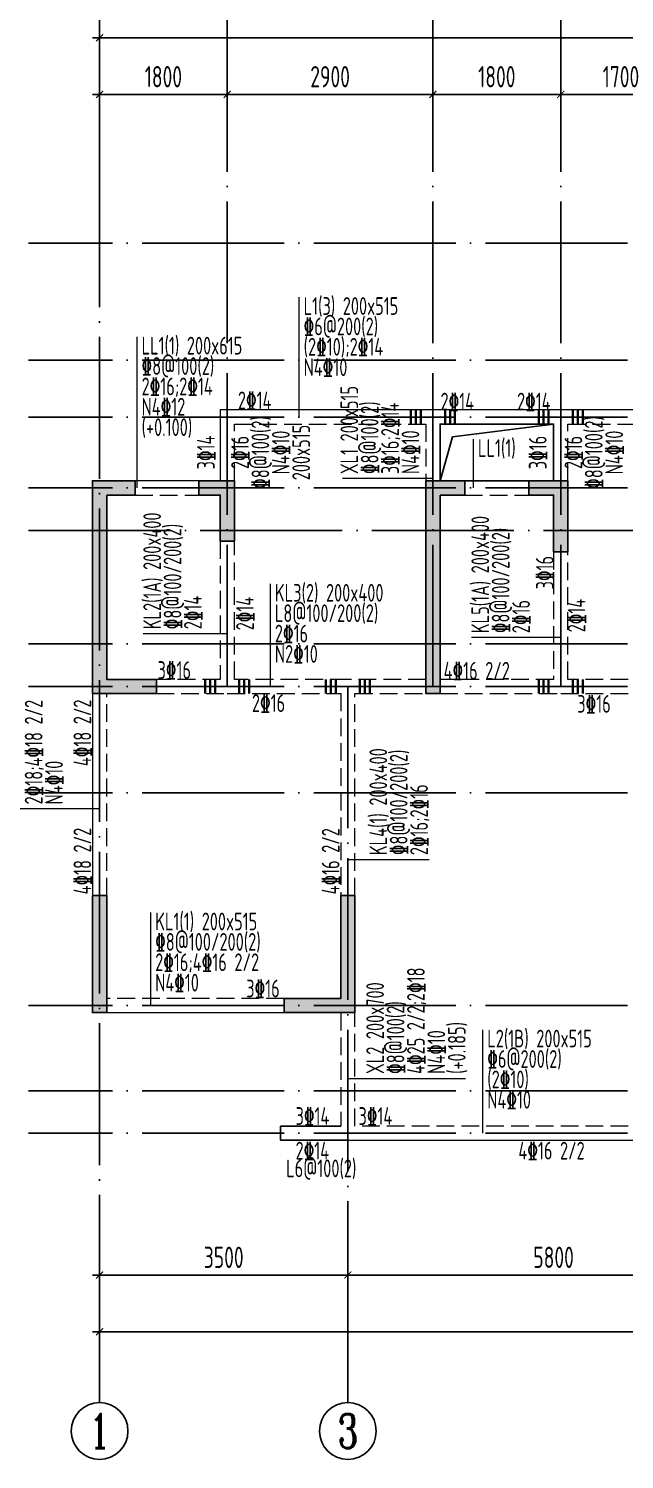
# Model space of a CAD drawing. Extents: x -668857 to 154266, y -275694 to 291306.
# Drawn here: x -110599 to -102201, y -13930 to 6248 of the extents above; entities that cross this region are included whole.
import ezdxf
from ezdxf.enums import TextEntityAlignment as Align

# ---------------------------------------------------------------- set-up
doc = ezdxf.new("R2010")
doc.units = 0
doc.header["$LTSCALE"] = 1000
doc.linetypes.add('DASH', pattern=[0.35, 0.25, -0.1])
doc.linetypes.add('DOTE', pattern=[2.42, 2, -0.2, 0.02, -0.2])
doc.layers.get('0').update_dxf_attribs({"linetype": 'CONTINUOUS'})
doc.layers.get('DEFPOINTS').update_dxf_attribs({"linetype": 'CONTINUOUS'})
for name, color, linetype in [('A-AXIS', 1, 'CONTINUOUS'), ('A-DOTE', 10, 'DOTE'), ('AXIS_NUM', 7, 'CONTINUOUS'), ('BEAM_CON', 4, 'CONTINUOUS'), ('S-D洞口', 4, 'CONTINUOUS'), ('S-L主梁线', 4, 'DASH'), ('S-L梁编号', 6, 'CONTINUOUS'), ('S-L梁配筋', 7, 'CONTINUOUS'), ('S-Q墙填充', 252, 'CONTINUOUS'), ('S-Q墙实线', 6, 'CONTINUOUS'), ('S-Y一般标注', 3, 'CONTINUOUS')]:
    doc.layers.add(name, color=color, linetype=linetype)
doc.layers.add('梁附加箍筋', color=1, linetype='CONTINUOUS', lineweight=35)
doc.styles.add('TSSD_Axis', font='complex.shx', dxfattribs={"width": 0.7, "bigfont": 'hztxt.shx'})
doc.styles.add('TSSD_DIMENSION', font='Tssdeng.shx', dxfattribs={"width": 0.7, "bigfont": 'tssdchn.shx'})
doc.styles.add('TSSD_REIN', font='tssdeng.shx', dxfattribs={"width": 0.7, "height": 300, "bigfont": 'tssdchn.shx'})
doc.dimstyles.new('TSSD_100_100', dxfattribs={"dimtxt": 300, "dimasz": 100, "dimexe": 100, "dimexo": 250, "dimgap": 100, "dimtad": 1, "dimdec": 0, "dimzin": 0, "dimdsep": 46, "dimtxsty": 'TSSD_DIMENSION', "dimblk": 'ARCHTICK', "dimcen": 0, "dimdle": 100, "dimclrt": 7, "dimadec": 0, "dimazin": 0, "dimtfac": 1, "dimtdec": 0, "dimtix": 1, "dimtmove": 2, "dimatfit": 3, "dimldrblk": 'ARCHTICK', "dimfxl": 0, "dimtolj": 1, "dimtzin": 0, "dimarcsym": 0})

# ---------------------------------------------------------------- blocks, each defined once
blk = doc.blocks.new('_ArchTick')
at = {"color": 0, "linetype": 'ByBlock', "const_width": 0.15}
blk.add_lwpolyline([(-0.5, -0.5), (0.5, 0.5)], dxfattribs=at)
blk = doc.blocks.new('*D151')
at = {"layer": 'DEFPOINTS', "color": 0}
for p in [(6400, 19250), (4600, 18250), (6400, 18250)]:
    blk.add_point(p, dxfattribs=at)
at = {"layer": 'S-Y一般标注', "color": 0, "lineweight": -2}
for p, q in [((4500, 19250), (6500, 19250)), ((4600, 18500), (4600, 19350)), ((6400, 18500), (6400, 19350))]:
    blk.add_line(p, q, dxfattribs=at)
at = {"layer": 'S-Y一般标注', "color": 0, "lineweight": -2, "xscale": 100, "yscale": 100, "zscale": 100, "rotation": 180}
blk.add_blockref('_ArchTick', (4600, 19250), dxfattribs=at)
at = {"layer": 'S-Y一般标注', "color": 0, "lineweight": -2, "xscale": 100, "yscale": 100, "zscale": 100}
blk.add_blockref('_ArchTick', (6400, 19250), dxfattribs=at)
at = {"layer": 'S-Y一般标注', "color": 7, "insert": (5500, 19500), "char_height": 300, "attachment_point": 5, "style": 'TSSD_DIMENSION'}
blk.add_mtext('\\A1;1800', dxfattribs=at)
blk = doc.blocks.new('*D152')
at = {"layer": 'DEFPOINTS', "color": 0}
for p in [(9300, 19250), (6400, 18250), (9300, 18250)]:
    blk.add_point(p, dxfattribs=at)
at = {"layer": 'S-Y一般标注', "color": 0, "lineweight": -2}
for p, q in [((6300, 19250), (9400, 19250)), ((6400, 18500), (6400, 19350)), ((9300, 18500), (9300, 19350))]:
    blk.add_line(p, q, dxfattribs=at)
at = {"layer": 'S-Y一般标注', "color": 0, "lineweight": -2, "xscale": 100, "yscale": 100, "zscale": 100, "rotation": 180}
blk.add_blockref('_ArchTick', (6400, 19250), dxfattribs=at)
at = {"layer": 'S-Y一般标注', "color": 0, "lineweight": -2, "xscale": 100, "yscale": 100, "zscale": 100}
blk.add_blockref('_ArchTick', (9300, 19250), dxfattribs=at)
at = {"layer": 'S-Y一般标注', "color": 7, "insert": (7850, 19500), "char_height": 300, "attachment_point": 5, "style": 'TSSD_DIMENSION'}
blk.add_mtext('\\A1;2900', dxfattribs=at)
blk = doc.blocks.new('*D153')
at = {"layer": 'DEFPOINTS', "color": 0}
for p in [(11100, 19250), (9300, 18250), (11100, 18250)]:
    blk.add_point(p, dxfattribs=at)
at = {"layer": 'S-Y一般标注', "color": 0, "lineweight": -2}
for p, q in [((9200, 19250), (11200, 19250)), ((9300, 18500), (9300, 19350)), ((11100, 18500), (11100, 19350))]:
    blk.add_line(p, q, dxfattribs=at)
at = {"layer": 'S-Y一般标注', "color": 0, "lineweight": -2, "xscale": 100, "yscale": 100, "zscale": 100, "rotation": 180}
blk.add_blockref('_ArchTick', (9300, 19250), dxfattribs=at)
at = {"layer": 'S-Y一般标注', "color": 0, "lineweight": -2, "xscale": 100, "yscale": 100, "zscale": 100}
blk.add_blockref('_ArchTick', (11100, 19250), dxfattribs=at)
at = {"layer": 'S-Y一般标注', "color": 7, "insert": (10200, 19500), "char_height": 300, "attachment_point": 5, "style": 'TSSD_DIMENSION'}
blk.add_mtext('\\A1;1800', dxfattribs=at)
blk = doc.blocks.new('*D154')
at = {"layer": 'DEFPOINTS', "color": 0}
for p in [(12800, 19250), (11100, 18250), (12800, 18250)]:
    blk.add_point(p, dxfattribs=at)
at = {"layer": 'S-Y一般标注', "color": 0, "lineweight": -2}
for p, q in [((11000, 19250), (12900, 19250)), ((11100, 18500), (11100, 19350)), ((12800, 18500), (12800, 19350))]:
    blk.add_line(p, q, dxfattribs=at)
at = {"layer": 'S-Y一般标注', "color": 0, "lineweight": -2, "xscale": 100, "yscale": 100, "zscale": 100, "rotation": 180}
blk.add_blockref('_ArchTick', (11100, 19250), dxfattribs=at)
at = {"layer": 'S-Y一般标注', "color": 0, "lineweight": -2, "xscale": 100, "yscale": 100, "zscale": 100}
blk.add_blockref('_ArchTick', (12800, 19250), dxfattribs=at)
at = {"layer": 'S-Y一般标注', "color": 7, "insert": (11950, 19500), "char_height": 300, "attachment_point": 5, "style": 'TSSD_DIMENSION'}
blk.add_mtext('\\A1;1700', dxfattribs=at)
blk = doc.blocks.new('*D173')
at = {"layer": 'DEFPOINTS', "color": 0}
for p in [(54600, 20050), (4600, 18250), (54600, 18250)]:
    blk.add_point(p, dxfattribs=at)
at = {"layer": 'S-Y一般标注', "color": 0, "lineweight": -2}
for p, q in [((4500, 20050), (54700, 20050)), ((4600, 18500), (4600, 20150)), ((54600, 18500), (54600, 20150))]:
    blk.add_line(p, q, dxfattribs=at)
at = {"layer": 'S-Y一般标注', "color": 0, "lineweight": -2, "xscale": 100, "yscale": 100, "zscale": 100, "rotation": 180}
blk.add_blockref('_ArchTick', (4600, 20050), dxfattribs=at)
at = {"layer": 'S-Y一般标注', "color": 0, "lineweight": -2, "xscale": 100, "yscale": 100, "zscale": 100}
blk.add_blockref('_ArchTick', (54600, 20050), dxfattribs=at)
at = {"layer": 'S-Y一般标注', "color": 7, "insert": (29600, 20300), "char_height": 300, "attachment_point": 5, "style": 'TSSD_DIMENSION'}
blk.add_mtext('\\A1;50000', dxfattribs=at)
blk = doc.blocks.new('ts_axno')
at = {"color": 0, "linetype": 'ByBlock', "lineweight": -2}
blk.add_circle((0, 0), 0.5, dxfattribs=at)
at = {"color": 0, "linetype": 'ByBlock', "lineweight": -2, "style": 'TSSD_Axis', "width": 0.7}
blk.add_attdef('A', text='', height=0.6, dxfattribs=at).set_placement((0, 0), align=Align.MIDDLE_CENTER)
blk = doc.blocks.new('*D188')
at = {"layer": 'DEFPOINTS', "color": 0}
for p in [(8100, 3600), (13900, 3600), (13900, 2600)]:
    blk.add_point(p, dxfattribs=at)
at = {"layer": 'S-Y一般标注', "color": 0, "lineweight": -2}
for p, q in [((8100, 3350), (8100, 2500)), ((13900, 3350), (13900, 2500)), ((8000, 2600), (14000, 2600))]:
    blk.add_line(p, q, dxfattribs=at)
at = {"layer": 'S-Y一般标注', "color": 0, "lineweight": -2, "xscale": 100, "yscale": 100, "zscale": 100, "rotation": 180}
blk.add_blockref('_ArchTick', (8100, 2600), dxfattribs=at)
at = {"layer": 'S-Y一般标注', "color": 0, "lineweight": -2, "xscale": 100, "yscale": 100, "zscale": 100}
blk.add_blockref('_ArchTick', (13900, 2600), dxfattribs=at)
at = {"layer": 'S-Y一般标注', "color": 7, "insert": (11000, 2850), "char_height": 300, "attachment_point": 5, "style": 'TSSD_DIMENSION'}
blk.add_mtext('\\A1;5800', dxfattribs=at)
blk = doc.blocks.new('*D196')
at = {"layer": 'DEFPOINTS', "color": 0}
for p in [(4600, 3600), (54600, 3600), (54600, 1800)]:
    blk.add_point(p, dxfattribs=at)
at = {"layer": 'S-Y一般标注', "color": 0, "lineweight": -2}
for p, q in [((4600, 3350), (4600, 1700)), ((54600, 3350), (54600, 1700)), ((4500, 1800), (54700, 1800))]:
    blk.add_line(p, q, dxfattribs=at)
at = {"layer": 'S-Y一般标注', "color": 0, "lineweight": -2, "xscale": 100, "yscale": 100, "zscale": 100, "rotation": 180}
blk.add_blockref('_ArchTick', (4600, 1800), dxfattribs=at)
at = {"layer": 'S-Y一般标注', "color": 0, "lineweight": -2, "xscale": 100, "yscale": 100, "zscale": 100}
blk.add_blockref('_ArchTick', (54600, 1800), dxfattribs=at)
at = {"layer": 'S-Y一般标注', "color": 7, "insert": (29600, 2050), "char_height": 300, "attachment_point": 5, "style": 'TSSD_DIMENSION'}
blk.add_mtext('\\A1;50000', dxfattribs=at)
blk = doc.blocks.new('*D198')
at = {"layer": 'DEFPOINTS', "color": 0}
for p in [(4600, 3600), (8100, 3600), (8100, 2600)]:
    blk.add_point(p, dxfattribs=at)
at = {"layer": 'S-Y一般标注', "color": 0, "lineweight": -2}
for p, q in [((4600, 3350), (4600, 2500)), ((8100, 3350), (8100, 2500)), ((4500, 2600), (8200, 2600))]:
    blk.add_line(p, q, dxfattribs=at)
at = {"layer": 'S-Y一般标注', "color": 0, "lineweight": -2, "xscale": 100, "yscale": 100, "zscale": 100, "rotation": 180}
blk.add_blockref('_ArchTick', (4600, 2600), dxfattribs=at)
at = {"layer": 'S-Y一般标注', "color": 0, "lineweight": -2, "xscale": 100, "yscale": 100, "zscale": 100}
blk.add_blockref('_ArchTick', (8100, 2600), dxfattribs=at)
at = {"layer": 'S-Y一般标注', "color": 7, "insert": (6350, 2850), "char_height": 300, "attachment_point": 5, "style": 'TSSD_DIMENSION'}
blk.add_mtext('\\A1;3500', dxfattribs=at)
blk = doc.blocks.new('20210807.15312446')
at = {"layer": 'S-Q墙填充'}
h = blk.add_hatch(color=252, dxfattribs=at)
h.dxf.hatch_style = 1
h.paths.add_polyline_path([(61116, 65940), (61516, 65940), (61516, 66140), (60916, 66140), (60916, 63140), (61816, 63140), (61816, 63340), (61116, 63340)])
h = blk.add_hatch(color=252, dxfattribs=at)
h.dxf.hatch_style = 1
h.paths.add_polyline_path([(62916, 66140), (62416, 66140), (62416, 65940), (62716, 65940), (62716, 65290), (62916, 65290)])
h = blk.add_hatch(color=252, dxfattribs=at)
h.dxf.hatch_style = 1
h.paths.add_polyline_path([(65816, 65940), (66166, 65940), (66166, 66140), (65616, 66140), (65616, 63140), (65816, 63140)])
h = blk.add_hatch(color=252, dxfattribs=at)
h.dxf.hatch_style = 1
h.paths.add_polyline_path([(67616, 66140), (67066, 66140), (67066, 65940), (67416, 65940), (67416, 65140), (67616, 65140)])
h = blk.add_hatch(color=252, dxfattribs=at)
h.dxf.hatch_style = 1
h.paths.add_polyline_path([(61116, 58640), (61116, 60290), (60916, 60290), (60916, 58640)])
h = blk.add_hatch(color=252, dxfattribs=at)
h.dxf.hatch_style = 1
h.paths.add_polyline_path([(64616, 60290), (64416, 60290), (64416, 58840), (63716, 58840), (63616, 58840), (63616, 58640), (63716, 58640), (64616, 58640)])
at = {"layer": 'BEAM_CON'}
for p, q in [((63566, 57040), (63566, 56840)), ((64416, 57040), (63566, 57040)), ((64516, 56840), (63566, 56840))]:
    blk.add_line(p, q, dxfattribs=at)
at = {"layer": 'S-D洞口', "color": 5}
blk.add_lwpolyline([(65816, 66140), (67416, 66140), (67416, 66940), (65816, 66940), (65816, 66140), (65993, 66762), (67416, 66940)], dxfattribs=at)
at = {"layer": 'S-L主梁线', "linetype": 'ByBlock', "lineweight": 18}
for p, q in [((62716, 67140), (62716, 66140)), ((65716, 67140), (62716, 67140)), ((67516, 67140), (65716, 67140)), ((69116, 67140), (67516, 67140)), ((65816, 66940), (67416, 66940)), ((65816, 66140), (65816, 66940)), ((67416, 66940), (67416, 66140)), ((62416, 66140), (61516, 66140)), ((67066, 66140), (66166, 66140)), ((60916, 63140), (60916, 60290)), ((61116, 58640), (63616, 58640)), ((64416, 56840), (70416, 56840))]:
    blk.add_line(p, q, dxfattribs=at)
at = {"layer": 'S-L主梁线', "linetype": 'DASH', "lineweight": 18}
for p, q in [((62916, 66940), (65616, 66940)), ((62916, 66140), (62916, 66940)), ((65616, 66940), (65616, 66140)), ((67616, 66940), (69116, 66940)), ((67616, 66140), (67616, 66940)), ((61516, 65940), (62416, 65940)), ((66166, 65940), (67066, 65940)), ((62716, 65290), (62716, 63340)), ((62916, 63340), (62916, 65290)), ((67416, 65140), (67416, 63340)), ((67616, 63340), (67616, 65140)), ((62716, 63340), (61816, 63340)), ((64516, 63340), (62916, 63340)), ((65616, 63340), (64516, 63340)), ((67416, 63340), (65816, 63340)), ((70216, 63340), (67616, 63340)), ((61116, 60290), (61116, 63140)), ((61816, 63140), (62816, 63140)), ((62816, 63140), (64416, 63140)), ((64416, 63140), (64416, 60290)), ((64616, 63140), (65616, 63140)), ((64616, 60290), (64616, 63140)), ((65816, 63140), (67516, 63140)), ((67516, 63140), (70216, 63140)), ((63616, 58840), (61116, 58840)), ((64416, 58640), (64416, 57040)), ((64616, 57040), (64616, 58640)), ((70216, 57040), (64616, 57040))]:
    blk.add_line(p, q, dxfattribs=at)
at = {"layer": 'S-Q墙实线'}
for points in [[(61116, 65940), (61516, 65940), (61516, 66140), (60916, 66140), (60916, 63140), (61816, 63140), (61816, 63340), (61116, 63340)], [(62916, 66140), (62416, 66140), (62416, 65940), (62716, 65940), (62716, 65290), (62916, 65290)], [(65816, 65940), (66166, 65940), (66166, 66140), (65616, 66140), (65616, 63140), (65816, 63140)], [(67616, 66140), (67066, 66140), (67066, 65940), (67416, 65940), (67416, 65140), (67616, 65140)], [(61116, 58640), (61116, 60290), (60916, 60290), (60916, 58640)]]:
    blk.add_lwpolyline(points, close=True, dxfattribs=at)
blk.add_lwpolyline([(63716, 58840), (63616, 58840), (63616, 58640), (63716, 58640), (64616, 58640), (64616, 60290), (64416, 60290), (64416, 58840), (63716, 58840)], dxfattribs=at)
blk = doc.blocks.new('20210726.16395156')
at = {"layer": 'A-AXIS'}
for p, q in [((4600, 18249.9), (4600, 21049.9)), ((6400, 18249.9), (6400, 21049.9)), ((9300, 18249.9), (9300, 21049.9)), ((11100, 18249.9), (11100, 21049.9)), ((4600, 3600), (4600, 800)), ((8100, 3600), (8100, 800))]:
    blk.add_line(p, q, dxfattribs=at)
at = {"layer": 'A-DOTE'}
for p, q in [((4600, 18249.9), (4600, 3600)), ((6400, 10900), (6400, 18249.9)), ((9300, 10900), (9300, 18249.9)), ((11100, 10900), (11100, 18249.9)), ((55600, 17150), (3600, 17150)), ((55600, 15500), (3600, 15500)), ((55600, 14700), (3600, 14700)), ((55600, 13700), (3600, 13700)), ((3600, 13100.3), (55600, 13100.3)), ((55600, 11500), (3600, 11500)), ((55600, 10900), (3600, 10900)), ((8100, 10900), (8100, 3600)), ((55600, 9400), (3600, 9400)), ((55600, 6400), (3600, 6400)), ((55600, 5200), (3600, 5200)), ((55600, 4600), (3600, 4600))]:
    blk.add_line(p, q, dxfattribs=at)
at = {"layer": 'A-AXIS'}
ref = blk.add_blockref('ts_axno', (4600, 400), dxfattribs=dict(at, xscale=-800, yscale=800, zscale=800, rotation=180))
ref.add_attrib('1', '1', dxfattribs={"layer": 'AXIS_NUM', "height": 480, "style": 'TSSD_Axis', "width": 0.7}).set_placement((4600, 400), align=Align.MIDDLE_CENTER)
ref = blk.add_blockref('ts_axno', (8100, 400), dxfattribs=dict(at, xscale=-800, yscale=800, zscale=800, rotation=180))
ref.add_attrib('2', '3', dxfattribs={"layer": 'AXIS_NUM', "height": 480, "style": 'TSSD_Axis', "width": 0.7}).set_placement((8100, 400), align=Align.MIDDLE_CENTER)
at = {"layer": 'S-Y一般标注'}
for base, p1, p2, picture, middle in [((54600, 20049.9), (4600, 18249.9), (54600, 18249.9), '*D173', (29600, 20299.9)), ((6400, 19249.9), (4600, 18249.9), (6400, 18249.9), '*D151', (5500, 19499.9)), ((9300, 19249.9), (6400, 18249.9), (9300, 18249.9), '*D152', (7850, 19499.9)), ((11100, 19249.9), (9300, 18249.9), (11100, 18249.9), '*D153', (10200, 19499.9)), ((12800, 19249.9), (11100, 18249.9), (12800, 18249.9), '*D154', (11950, 19499.9)), ((54600, 1800), (4600, 3600), (54600, 3600), '*D196', (29600, 2050)), ((8100, 2600), (4600, 3600), (8100, 3600), '*D198', (6350, 2850)), ((13900, 2600), (8100, 3600), (13900, 3600), '*D188', (11000, 2850))]:
    dim = blk.add_linear_dim(base=base, p1=p1, p2=p2, dimstyle='TSSD_100_100', dxfattribs=at)
    dim.commit()
    dim.dimension.update_dxf_attribs({"geometry": picture, "text_midpoint": middle})

msp = doc.modelspace()

# ---------------------------------------------------------------- linework, layer by layer
at = {"layer": 'S-L梁编号', "lineweight": 18}
for p, q in [((-106785.39, 769.69), (-106785.39, 2460.26)), ((-109069.74, -230.31), (-109069.74, 1901.55)), ((-104327.93, -230.31), (-104327.93, 457.3)), ((-104899.28, -97.43), (-106175.18, -97.43)), ((-107190.58, -3030.31), (-107190.58, -1583.91)), ((-107799.27, -2285.92), (-108982.96, -2285.92)), ((-103099.27, -2341.44), (-104357.95, -2341.44)), ((-109599.28, -4756.44), (-111228.5, -4756.44)), ((-106099.27, -5471.35), (-104951.23, -5471.35)), ((-108878.16, -7530.31), (-108878.16, -6219.55)), ((-104196.87, -9330.15), (-104196.87, -7870.9)), ((-106099.27, -8556.82), (-104439.61, -8556.82))]:
    msp.add_line(p, q, dxfattribs=at)
at = {"layer": '梁附加箍筋', "lineweight": 35}
for p, q in [((-105209.28, 669.69), (-105209.28, 869.69)), ((-105139.28, 669.69), (-105139.28, 869.69)), ((-105069.28, 669.69), (-105069.28, 869.69)), ((-104729.28, 669.69), (-104729.28, 869.69)), ((-104659.28, 669.69), (-104659.28, 869.69)), ((-104589.28, 669.69), (-104589.28, 869.69)), ((-103409.27, 669.69), (-103409.27, 869.69)), ((-103339.27, 669.69), (-103339.27, 869.69)), ((-103269.27, 669.69), (-103269.27, 869.69)), ((-102929.27, 669.69), (-102929.27, 869.69)), ((-102859.27, 669.69), (-102859.27, 869.69)), ((-102789.27, 669.69), (-102789.27, 869.69)), ((-108109.27, -3130.31), (-108109.27, -2930.31)), ((-108039.27, -3130.31), (-108039.27, -2930.31)), ((-107969.27, -3130.31), (-107969.27, -2930.31)), ((-107629.27, -3130.31), (-107629.27, -2930.31)), ((-107559.27, -3130.31), (-107559.27, -2930.31)), ((-107489.27, -3130.31), (-107489.27, -2930.31)), ((-106409.27, -3130.31), (-106409.27, -2930.31)), ((-106339.27, -3130.31), (-106339.27, -2930.31)), ((-106269.27, -3130.31), (-106269.27, -2930.31)), ((-105929.27, -3130.31), (-105929.27, -2930.31)), ((-105859.27, -3130.31), (-105859.27, -2930.31)), ((-105789.27, -3130.31), (-105789.27, -2930.31)), ((-103409.27, -3130.31), (-103409.27, -2930.31)), ((-103339.27, -3130.31), (-103339.27, -2930.31)), ((-103269.27, -3130.31), (-103269.27, -2930.31)), ((-102929.27, -3130.31), (-102929.27, -2930.31)), ((-102859.27, -3130.31), (-102859.27, -2930.31)), ((-102789.27, -3130.31), (-102789.27, -2930.31))]:
    msp.add_line(p, q, dxfattribs=at)

# ---------------------------------------------------------------- block references
at = {"layer": 'A-DOTE'}
msp.add_blockref('20210726.16395156', (-114199.28, -13930.36), dxfattribs=at)
at = {"layer": 'S-Q墙填充'}
msp.add_blockref('20210807.15312446', (-170614.93, -66269.86), dxfattribs=at)

# ---------------------------------------------------------------- texts
at = {"layer": 'S-L梁编号', "color": 6, "style": 'TSSD_REIN', "width": 0.7}
for s, p in [('L1(3) 200x515', (-106722.89, 2210.26)), ('LL1(1) 200x615', (-109007.24, 1651.55)), ('LL1(1)', (-104265.43, 207.3)), ('KL3(2) 200x400', (-107128.08, -1833.91)), ('KL1(1) 200x515', (-108815.66, -6469.55)), ('L2(1B) 200x515', (-104134.37, -8120.9))]:
    msp.add_text(s, height=250, dxfattribs=at).set_placement(p)
for s, p in [('XL1 200x515', (-105954.03, -34.93)), ('KL2(1A) 200x400', (-108732.96, -2223.42)), ('KL5(1A) 200x400', (-104107.95, -2278.94)), ('KL4(1) 200x400', (-105545.46, -5408.85)), ('XL2 200x700', (-105589.61, -8494.32))]:
    msp.add_text(s, height=250, rotation=90, dxfattribs=at).set_placement(p)
at = {"layer": 'S-L梁配筋', "color": 7, "style": 'TSSD_REIN', "width": 0.7}
for s, p in [('%%1326@200(2)', (-106722.89, 1922.76)), ('(2%%13210);2%%13214', (-106722.89, 1635.26)), ('%%1328@100(2)', (-109007.24, 1364.05)), ('N4%%13210', (-106722.89, 1347.76)), ('N4%%13212', (-109007.24, 789.05)), ('2%%13214', (-107649.27, 878.89)), ('(+0.100)', (-109007.24, 501.55)), ('L8@100/200(2)', (-107128.08, -2121.41)), ('2%%13216', (-107128.08, -2408.91)), ('N2%%13210', (-107128.08, -2696.41)), ('3%%13216', (-108781.67, -2923.9)), ('4%%13216 2/2', (-104749.27, -2932.88)), ('2%%13216', (-107451.46, -3390.09)), ('3%%13216', (-102865.14, -3400.37)), ('%%1328@100/200(2)', (-108815.66, -6757.05)), ('2%%13216;4%%13216 2/2', (-108815.66, -7044.55)), ('N4%%13210', (-108815.66, -7332.05)), ('3%%13216', (-107531.23, -7414.5)), ('%%1326@200(2)', (-104134.37, -8408.4)), ('(2%%13210)', (-104134.37, -8695.9)), ('N4%%13210', (-104134.37, -8983.4)), ('3%%13214', (-106836.27, -9213.28)), ('3%%13214', (-105949.27, -9213.28)), ('2%%13214', (-106836.27, -9701.16)), ('4%%13216 2/2', (-103694.9, -9701.16))]:
    msp.add_text(s, height=250, dxfattribs=at).set_placement(p)
at = {"layer": 'S-L梁配筋', "color": 1, "style": 'TSSD_REIN', "width": 0.7}
msp.add_text('2%%13216;2%%13214', height=250, dxfattribs=at).set_placement((-109007.24, 1076.55))
at = {"layer": 'S-L梁配筋', "color": 7, "style": 'TSSD_REIN', "width": 0.7}
for p in [(-104319.89, 862.35), (-103241.53, 862.35)]:
    msp.add_text('2%%13214', height=250, dxfattribs=at).set_placement(p, align=Align.RIGHT)
for s, p in [('%%1328@100(2)', (-105666.53, -34.93)), ('3%%13216;2%%13214', (-105379.03, -34.93)), ('N4%%13210', (-105091.53, -34.93)), ('%%1328@100/200(2)', (-108445.46, -2223.42)), ('%%1328@100/200(2)', (-103820.45, -2278.94)), ('3%%13216', (-103198.08, -1660.78)), ('2%%13214', (-108157.96, -2223.42)), ('2%%13216', (-103532.95, -2278.94)), ('4%%13218 2/2', (-109716.82, -4153.84)), ('2%%13218;4%%13218 2/2', (-110403.5, -4693.94)), ('%%1328@100/200(2)', (-105257.96, -5408.85)), ('N4%%13210', (-110116, -4693.94)), ('2%%13216;2%%13216', (-104970.46, -5408.85)), ('4%%13218 2/2', (-109716.82, -5962.66)), ('4%%13216 2/2', (-106216.82, -5962.66)), ('4%%13225 2/2;2%%13218', (-105014.61, -8494.32)), ('%%1328@100(2)', (-105302.11, -8494.32)), ('(+0.185)', (-104439.61, -8494.32)), ('N4%%13210', (-104727.11, -8494.32))]:
    msp.add_text(s, height=250, rotation=90, dxfattribs=at).set_placement(p)
for s, p in [('%%1328@100(2)', (-107132.06, 269.69)), ('200x515', (-106557.06, 269.69)), ('%%1328@100(2)', (-102432.62, 269.69)), ('3%%13214', (-107900.58, 269.69)), ('2%%13216', (-107419.56, 269.69)), ('N4%%13210', (-106844.56, 269.69)), ('3%%13216', (-103222.88, 269.69)), ('2%%13216', (-102720.12, 269.69)), ('N4%%13210', (-102145.12, 269.69))]:
    msp.add_text(s, height=250, rotation=90, dxfattribs=at).set_placement(p, align=Align.BOTTOM_CENTER)
for p in [(-107424.44, -2001.98), (-102750.87, -2030.31)]:
    msp.add_text('2%%13214', height=250, rotation=90, dxfattribs=at).set_placement(p, align=Align.CENTER)
msp.add_text('L6@100(2)', height=250, dxfattribs=at).set_placement((-106474.28, -9701.3), align=Align.TOP_CENTER)

doc.saveas('drawing.dxf')
